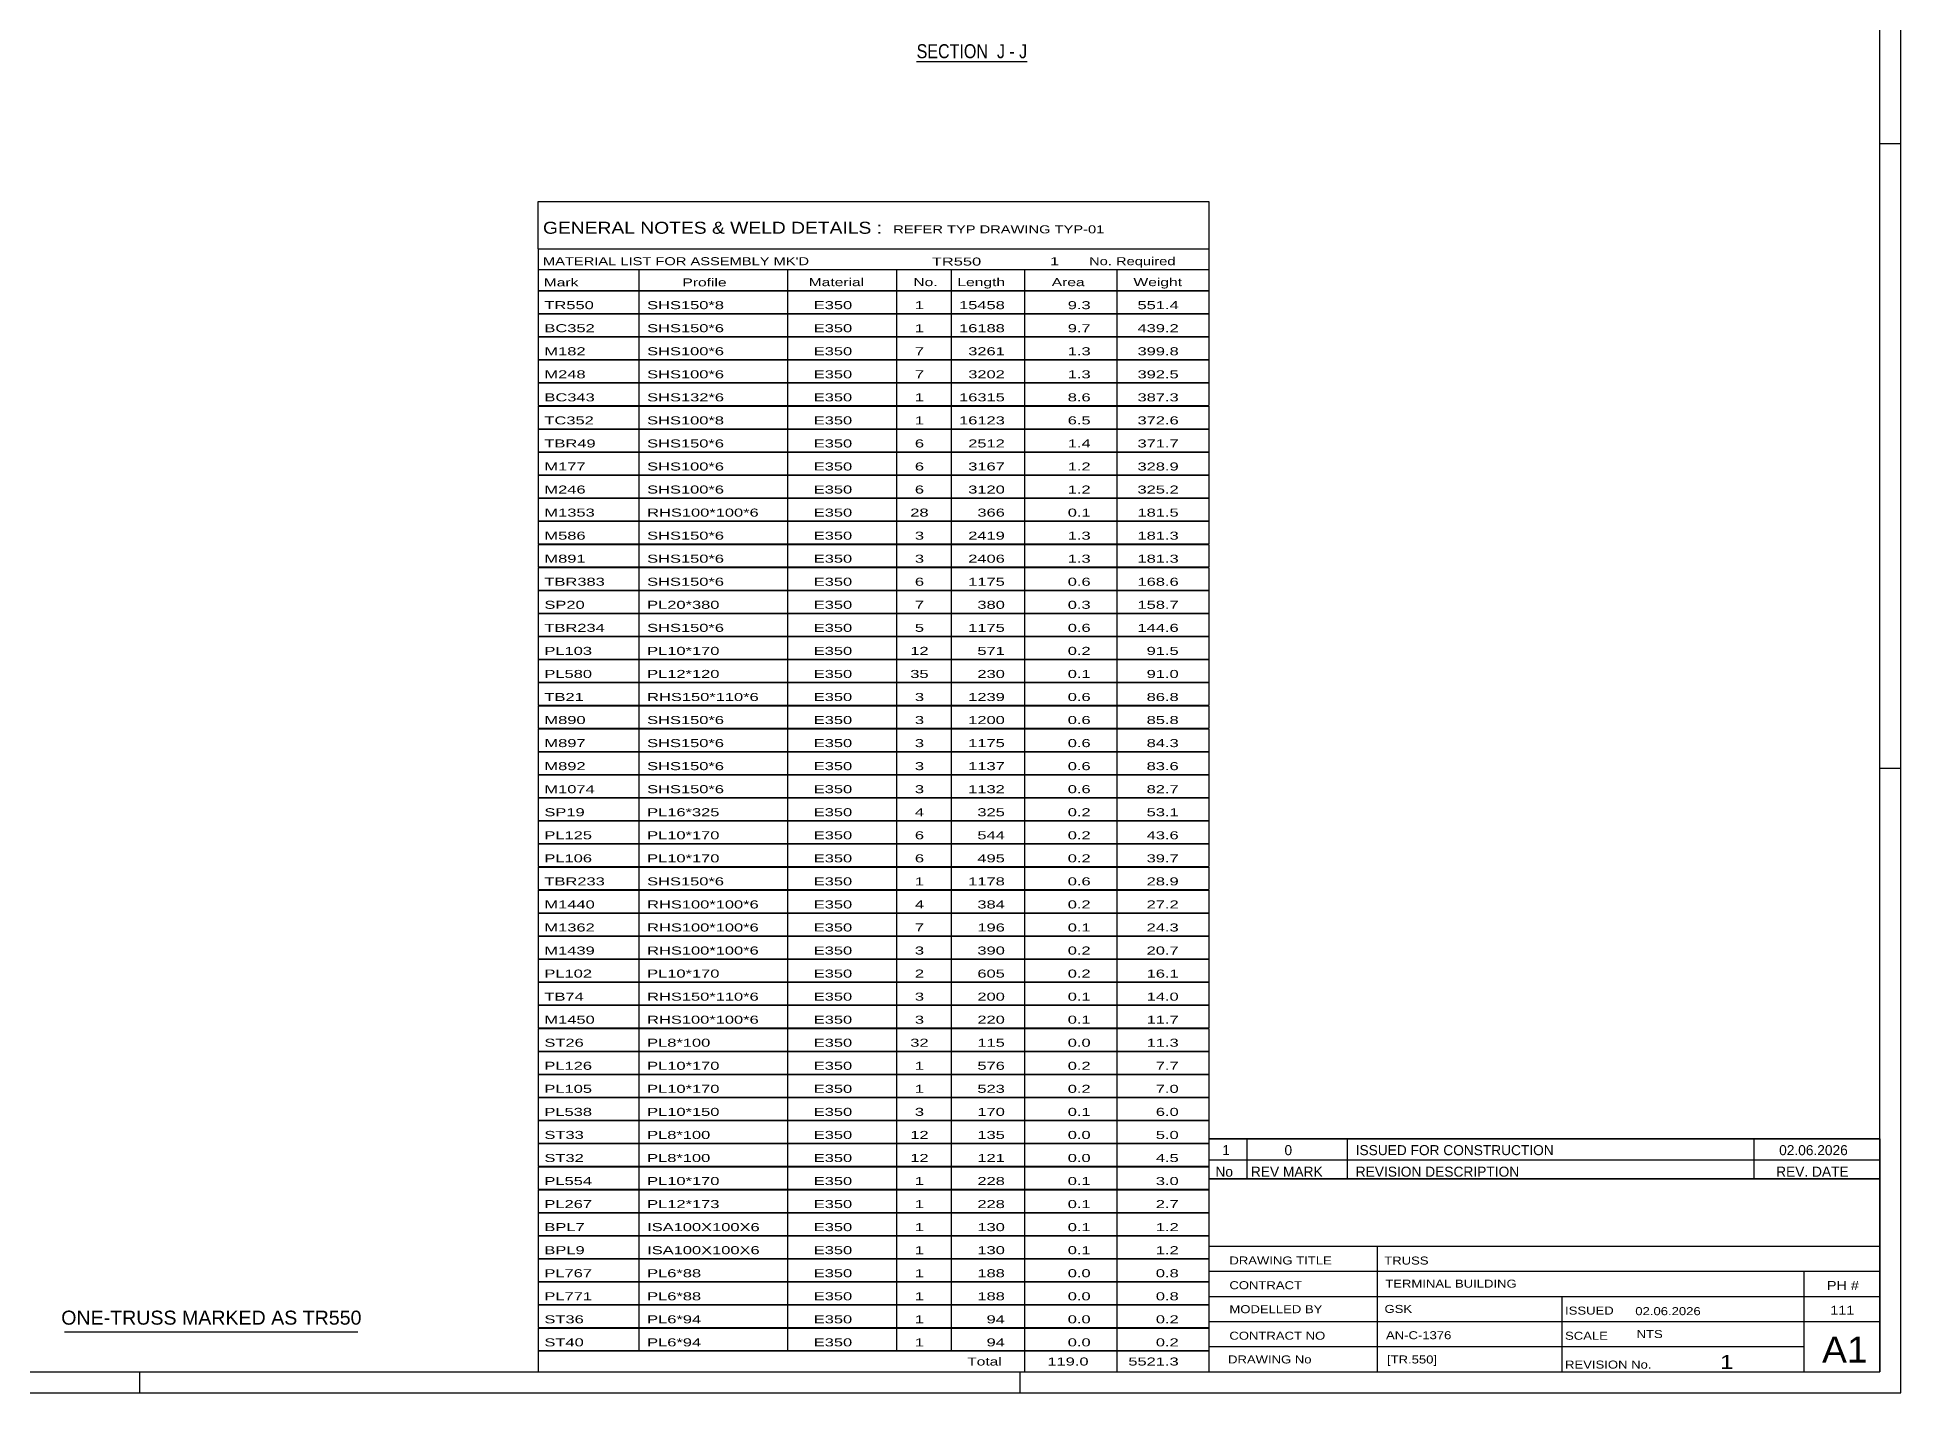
# Model space of a CAD drawing. Header units: millimetres. Extents: x -787 to 402, y -866 to -25.
# Drawn here: x -42.2 to 402.2, y -866.1 to -542.7 of the extents above; entities that cross this region are included whole.
import ezdxf

# ---------------------------------------------------------------- set-up
doc = ezdxf.new("R2010")
doc.units = ezdxf.units.MM
doc.styles.add('Arial', font='arial.ttf', dxfattribs={"height": 0.2})
doc.styles.add('Arial Narrow', font='ARIALN.TTF', dxfattribs={"height": 0.2})

# ---------------------------------------------------------------- blocks, each defined once
blk = doc.blocks.new('Unknown-569028579-1134')
at = {"color": 5, "linetype": 'Continuous'}
for p, q in [((402.24, -866.13), (402.24, -25.13)), ((397.24, -861.13), (397.24, -30.13)), ((402.24, -568.13), (397.24, -568.13)), ((402.24, -717.13), (397.24, -717.13)), ((-781.76, -861.13), (397.24, -861.13)), ((-17.76, -866.13), (-17.76, -861.13)), ((192.24, -866.13), (192.24, -861.13)), ((-786.76, -866.13), (402.24, -866.13))]:
    blk.add_line(p, q, dxfattribs=at)
blk = doc.blocks.new('Unknown-569028579-20 - 84218')
at = {"color": 6, "linetype": 'Continuous'}
blk.add_line((167.52, -548.43), (193.89, -548.43), dxfattribs=at)
at = {"color": 0, "linetype": 'Continuous'}
blk.add_wipeout([(185.63, -547.68), (185.63, -544.18), (167.52, -544.18), (167.52, -547.68)], dxfattribs=at)
at = {"color": 7, "linetype": 'Continuous', "style": 'Arial Narrow'}
blk.add_text('SECTION ', height=3.34, dxfattribs=at).set_placement((167.52, -547.68))
at = {"color": 0, "linetype": 'Continuous'}
blk.add_wipeout([(188.6, -547.68), (188.6, -544.18), (186.68, -544.18), (186.68, -547.68)], dxfattribs=at)
blk.add_wipeout([(190.92, -547.68), (190.92, -544.18), (189.65, -544.18), (189.65, -547.68)], dxfattribs=at)
at = {"color": 7, "linetype": 'Continuous', "style": 'Arial Narrow'}
blk.add_text('J', height=3.34, dxfattribs=at).set_placement((186.68, -547.68))
at = {"color": 0, "linetype": 'Continuous'}
blk.add_wipeout([(193.89, -547.68), (193.89, -544.18), (191.97, -544.18), (191.97, -547.68)], dxfattribs=at)
at = {"color": 7, "linetype": 'Continuous', "style": 'Arial Narrow'}
for s, p in [('-', (189.65, -547.68)), ('J', (191.97, -547.68))]:
    blk.add_text(s, height=3.34, dxfattribs=at).set_placement(p)
blk = doc.blocks.new('Unknown-569028579-90614')
at = {"color": 7, "linetype": 'Continuous'}
for p, q in [((237.24, -815.07), (397.24, -815.07)), ((237.24, -815.08), (237.24, -861.13)), ((397.24, -815.13), (397.24, -861.13)), ((237.24, -831.13), (397.24, -831.13)), ((277.38, -831.13), (277.38, -861.13)), ((237.24, -837.13), (397.24, -837.13)), ((379.24, -861.07), (379.24, -837.07)), ((237.24, -843.13), (397.24, -843.13)), ((321.38, -843.13), (321.38, -861.13)), ((237.24, -849.13), (397.24, -849.13)), ((237.24, -855.13), (379.24, -855.13)), ((237.24, -861.13), (397.24, -861.13))]:
    blk.add_line(p, q, dxfattribs=at)
at = {"color": 7, "style": 'Arial Narrow'}
for s, height, width, p in [('DRAWING TITLE', 1.9089, 1.425378, (242.12, -835.52)), ('TRUSS', 1.909, 1.425378, (279.05, -835.54)), ('CONTRACT', 1.909, 1.425378, (242.12, -841.42)), ('TERMINAL BUILDING', 1.9089, 1.425378, (279.3, -841.05)), ('MODELLED BY', 1.9089, 1.425378, (242.12, -847.14)), ('GSK', 1.909, 1.425378, (279.12, -847.08)), ('ISSUED', 1.909, 1.425378, (322.18, -847.48)), ('02.06.2026', 1.909, 1.425378, (338.93, -847.61)), ('CONTRACT NO', 1.9089, 1.425378, (242.12, -853.47)), ('AN-C-1376', 1.909, 1.425378, (279.47, -853.35)), ('SCALE', 1.909, 1.425378, (322.18, -853.48)), ('A1', 6.204, 1.25, (383.48, -858.93)), ('DRAWING No', 1.909, 1.425378, (241.8, -859.13)), ('[TR.550]', 1.909, 1.425378, (279.7, -859.14)), ('1', 3.34, 1.5, (359.15, -860.45)), ('REVISION No.', 1.9089, 1.425378, (322.18, -860.36))]:
    blk.add_text(s, height=height, dxfattribs=dict(at, width=width)).set_placement(p)
at = {"color": 7, "linetype": 'Continuous', "style": 'Arial Narrow'}
for s, height, width, p in [('PH #', 2.1, 1.42538, (384.64, -841.57)), ('111', 2.1, 1.42538, (385.43, -847.47)), ('NTS', 1.909, 1.425378, (339.24, -853.07))]:
    blk.add_text(s, height=height, dxfattribs=dict(at, width=width)).set_placement(p)
blk = doc.blocks.new('Unknown-569028579-90615')
at = {"color": 7, "linetype": 'Continuous'}
for p, q in [((237.24, -805.57), (397.24, -805.57)), ((397.24, -805.57), (237.24, -805.57)), ((237.24, -805.57), (237.24, -810.57)), ((246.24, -805.57), (246.24, -810.57)), ((270.24, -805.57), (270.24, -810.57)), ((367.24, -805.57), (367.24, -810.57)), ((397.24, -805.57), (397.24, -810.57)), ((237.24, -810.57), (397.24, -810.57)), ((237.24, -810.57), (237.24, -815.07)), ((237.24, -810.57), (397.24, -810.57)), ((246.24, -810.57), (246.24, -815.07)), ((270.24, -810.57), (270.24, -815.07)), ((367.24, -810.57), (367.24, -815.07)), ((397.24, -810.57), (397.24, -815.07)), ((397.24, -815.07), (237.24, -815.07))]:
    blk.add_line(p, q, dxfattribs=at)
at = {"color": 7, "linetype": 'Continuous', "style": 'Arial Narrow'}
for s, height, width, p in [('1', 2.39, 1.196471, (240.4, -809.43)), ('0', 2.39, 1.196471, (255.25, -809.43)), ('ISSUED FOR CONSTRUCTION', 2.3861, 1.196471, (272.24, -809.43)), ('02.06.2026', 2.386, 1.196471, (373.24, -809.43)), ('No', 2.386, 1.2, (238.78, -814.57)), ('REV MARK', 2.386, 1.2, (247.24, -814.57)), ('REVISION DESCRIPTION', 2.3861, 1.2, (272.24, -814.57)), ('REV. DATE', 2.386, 1.2, (372.52, -814.57))]:
    blk.add_text(s, height=height, dxfattribs=dict(at, width=width)).set_placement(p)
blk = doc.blocks.new('Unknown-569028579-90616')
at = {"color": 7, "linetype": 'Continuous'}
for p, q in [((77.24, -581.88), (237.24, -581.88)), ((77.24, -593.13), (77.24, -581.88)), ((237.24, -581.88), (237.24, -593.13)), ((77.24, -593.13), (237.24, -593.13)), ((77.24, -593.13), (77.24, -598.13)), ((237.24, -593.13), (237.24, -598.13)), ((77.24, -598.13), (237.24, -598.13)), ((77.24, -598.13), (77.24, -603.13)), ((101.24, -598.13), (101.24, -603.13)), ((136.74, -598.13), (136.74, -603.13)), ((162.74, -598.13), (162.74, -603.13)), ((175.74, -598.13), (175.74, -603.13)), ((193.24, -598.13), (193.24, -603.13)), ((215.24, -598.13), (215.24, -603.13)), ((237.24, -598.13), (237.24, -603.13)), ((77.24, -603.13), (237.24, -603.13)), ((77.24, -603.18), (77.24, -608.58)), ((77.24, -603.18), (237.24, -603.18)), ((101.24, -603.13), (101.24, -608.63)), ((136.74, -603.13), (136.74, -608.63)), ((162.74, -603.13), (162.74, -608.63)), ((175.74, -603.13), (175.74, -608.63)), ((193.24, -603.13), (193.24, -608.63)), ((215.24, -603.13), (215.24, -608.63)), ((237.24, -603.18), (237.24, -608.58)), ((77.24, -608.58), (237.24, -608.58)), ((77.24, -608.68), (77.24, -614.08)), ((77.24, -608.68), (237.24, -608.68)), ((101.24, -608.63), (101.24, -614.13)), ((136.74, -608.63), (136.74, -614.13)), ((162.74, -608.63), (162.74, -614.13)), ((175.74, -608.63), (175.74, -614.13)), ((193.24, -608.63), (193.24, -614.13)), ((215.24, -608.63), (215.24, -614.13)), ((237.24, -608.68), (237.24, -614.08)), ((77.24, -614.08), (237.24, -614.08)), ((77.24, -614.18), (77.24, -619.58)), ((77.24, -614.18), (237.24, -614.18)), ((101.24, -614.13), (101.24, -619.63)), ((136.74, -614.13), (136.74, -619.63)), ((162.74, -614.13), (162.74, -619.63)), ((175.74, -614.13), (175.74, -619.63)), ((193.24, -614.13), (193.24, -619.63)), ((215.24, -614.13), (215.24, -619.63)), ((237.24, -614.18), (237.24, -619.58)), ((77.24, -619.58), (237.24, -619.58)), ((77.24, -619.68), (77.24, -625.08)), ((77.24, -619.68), (237.24, -619.68)), ((101.24, -619.63), (101.24, -625.13)), ((136.74, -619.63), (136.74, -625.13)), ((162.74, -619.63), (162.74, -625.13)), ((175.74, -619.63), (175.74, -625.13)), ((193.24, -619.63), (193.24, -625.13)), ((215.24, -619.63), (215.24, -625.13)), ((237.24, -619.68), (237.24, -625.08)), ((77.24, -625.08), (237.24, -625.08)), ((77.24, -625.18), (77.24, -630.58)), ((77.24, -625.18), (237.24, -625.18)), ((101.24, -625.13), (101.24, -630.63)), ((136.74, -625.13), (136.74, -630.63)), ((162.74, -625.13), (162.74, -630.63)), ((175.74, -625.13), (175.74, -630.63)), ((193.24, -625.13), (193.24, -630.63)), ((215.24, -625.13), (215.24, -630.63)), ((237.24, -625.18), (237.24, -630.58)), ((77.24, -630.58), (237.24, -630.58)), ((77.24, -630.68), (77.24, -636.08)), ((77.24, -630.68), (237.24, -630.68)), ((101.24, -630.63), (101.24, -636.13)), ((136.74, -630.63), (136.74, -636.13)), ((162.74, -630.63), (162.74, -636.13)), ((175.74, -630.63), (175.74, -636.13)), ((193.24, -630.63), (193.24, -636.13)), ((215.24, -630.63), (215.24, -636.13)), ((237.24, -630.68), (237.24, -636.08)), ((77.24, -636.08), (237.24, -636.08)), ((77.24, -636.18), (77.24, -641.58)), ((77.24, -636.18), (237.24, -636.18)), ((101.24, -636.13), (101.24, -641.63)), ((136.74, -636.13), (136.74, -641.63)), ((162.74, -636.13), (162.74, -641.63)), ((175.74, -636.13), (175.74, -641.63)), ((193.24, -636.13), (193.24, -641.63)), ((215.24, -636.13), (215.24, -641.63)), ((237.24, -636.18), (237.24, -641.58)), ((77.24, -641.58), (237.24, -641.58)), ((77.24, -641.68), (77.24, -647.08)), ((77.24, -641.68), (237.24, -641.68)), ((101.24, -641.63), (101.24, -647.13)), ((136.74, -641.63), (136.74, -647.13)), ((162.74, -641.63), (162.74, -647.13)), ((175.74, -641.63), (175.74, -647.13)), ((193.24, -641.63), (193.24, -647.13)), ((215.24, -641.63), (215.24, -647.13)), ((237.24, -641.68), (237.24, -647.08)), ((77.24, -647.08), (237.24, -647.08)), ((77.24, -647.18), (77.24, -652.58)), ((77.24, -647.18), (237.24, -647.18)), ((101.24, -647.13), (101.24, -652.63)), ((136.74, -647.13), (136.74, -652.63)), ((162.74, -647.13), (162.74, -652.63)), ((175.74, -647.13), (175.74, -652.63)), ((193.24, -647.13), (193.24, -652.63)), ((215.24, -647.13), (215.24, -652.63)), ((237.24, -647.18), (237.24, -652.58)), ((77.24, -652.58), (237.24, -652.58)), ((77.24, -652.68), (77.24, -658.08)), ((77.24, -652.68), (237.24, -652.68)), ((101.24, -652.63), (101.24, -658.13)), ((136.74, -652.63), (136.74, -658.13)), ((162.74, -652.63), (162.74, -658.13)), ((175.74, -652.63), (175.74, -658.13)), ((193.24, -652.63), (193.24, -658.13)), ((215.24, -652.63), (215.24, -658.13)), ((237.24, -652.68), (237.24, -658.08)), ((77.24, -658.08), (237.24, -658.08)), ((77.24, -658.18), (77.24, -663.58)), ((77.24, -658.18), (237.24, -658.18)), ((101.24, -658.13), (101.24, -663.63)), ((136.74, -658.13), (136.74, -663.63)), ((162.74, -658.13), (162.74, -663.63)), ((175.74, -658.13), (175.74, -663.63)), ((193.24, -658.13), (193.24, -663.63)), ((215.24, -658.13), (215.24, -663.63)), ((237.24, -658.18), (237.24, -663.58)), ((77.24, -663.58), (237.24, -663.58)), ((77.24, -663.68), (77.24, -669.08)), ((77.24, -663.68), (237.24, -663.68)), ((101.24, -663.63), (101.24, -669.13)), ((136.74, -663.63), (136.74, -669.13)), ((162.74, -663.63), (162.74, -669.13)), ((175.74, -663.63), (175.74, -669.13)), ((193.24, -663.63), (193.24, -669.13)), ((215.24, -663.63), (215.24, -669.13)), ((237.24, -663.68), (237.24, -669.08)), ((77.24, -669.08), (237.24, -669.08)), ((77.24, -669.18), (77.24, -674.58)), ((77.24, -669.18), (237.24, -669.18)), ((101.24, -669.13), (101.24, -674.63)), ((136.74, -669.13), (136.74, -674.63)), ((162.74, -669.13), (162.74, -674.63)), ((175.74, -669.13), (175.74, -674.63)), ((193.24, -669.13), (193.24, -674.63)), ((215.24, -669.13), (215.24, -674.63)), ((237.24, -669.18), (237.24, -674.58)), ((77.24, -674.58), (237.24, -674.58)), ((77.24, -674.68), (77.24, -680.08)), ((77.24, -674.68), (237.24, -674.68)), ((101.24, -674.63), (101.24, -680.13)), ((136.74, -674.63), (136.74, -680.13)), ((162.74, -674.63), (162.74, -680.13)), ((175.74, -674.63), (175.74, -680.13)), ((193.24, -674.63), (193.24, -680.13)), ((215.24, -674.63), (215.24, -680.13)), ((237.24, -674.68), (237.24, -680.08)), ((77.24, -680.08), (237.24, -680.08)), ((77.24, -680.18), (77.24, -685.58)), ((77.24, -680.18), (237.24, -680.18)), ((101.24, -680.13), (101.24, -685.63)), ((136.74, -680.13), (136.74, -685.63)), ((162.74, -680.13), (162.74, -685.63)), ((175.74, -680.13), (175.74, -685.63)), ((193.24, -680.13), (193.24, -685.63)), ((215.24, -680.13), (215.24, -685.63)), ((237.24, -680.18), (237.24, -685.58)), ((77.24, -685.58), (237.24, -685.58)), ((77.24, -685.68), (77.24, -691.08)), ((77.24, -685.68), (237.24, -685.68)), ((101.24, -685.63), (101.24, -691.13)), ((136.74, -685.63), (136.74, -691.13)), ((162.74, -685.63), (162.74, -691.13)), ((175.74, -685.63), (175.74, -691.13)), ((193.24, -685.63), (193.24, -691.13)), ((215.24, -685.63), (215.24, -691.13)), ((237.24, -685.68), (237.24, -691.08)), ((77.24, -691.08), (237.24, -691.08)), ((77.24, -691.18), (77.24, -696.58)), ((77.24, -691.18), (237.24, -691.18)), ((101.24, -691.13), (101.24, -696.63)), ((136.74, -691.13), (136.74, -696.63)), ((162.74, -691.13), (162.74, -696.63)), ((175.74, -691.13), (175.74, -696.63)), ((193.24, -691.13), (193.24, -696.63)), ((215.24, -691.13), (215.24, -696.63)), ((237.24, -691.18), (237.24, -696.58)), ((77.24, -696.58), (237.24, -696.58)), ((77.24, -696.68), (77.24, -702.08)), ((77.24, -696.68), (237.24, -696.68)), ((101.24, -696.63), (101.24, -702.13)), ((136.74, -696.63), (136.74, -702.13)), ((162.74, -696.63), (162.74, -702.13)), ((175.74, -696.63), (175.74, -702.13)), ((193.24, -696.63), (193.24, -702.13)), ((215.24, -696.63), (215.24, -702.13)), ((237.24, -696.68), (237.24, -702.08)), ((77.24, -702.08), (237.24, -702.08)), ((77.24, -702.18), (77.24, -707.58)), ((77.24, -702.18), (237.24, -702.18)), ((101.24, -702.13), (101.24, -707.63)), ((136.74, -702.13), (136.74, -707.63)), ((162.74, -702.13), (162.74, -707.63)), ((175.74, -702.13), (175.74, -707.63)), ((193.24, -702.13), (193.24, -707.63)), ((215.24, -702.13), (215.24, -707.63)), ((237.24, -702.18), (237.24, -707.58)), ((77.24, -707.58), (237.24, -707.58)), ((77.24, -707.68), (77.24, -713.08)), ((77.24, -707.68), (237.24, -707.68)), ((101.24, -707.63), (101.24, -713.13)), ((136.74, -707.63), (136.74, -713.13)), ((162.74, -707.63), (162.74, -713.13)), ((175.74, -707.63), (175.74, -713.13)), ((193.24, -707.63), (193.24, -713.13)), ((215.24, -707.63), (215.24, -713.13)), ((237.24, -707.68), (237.24, -713.08)), ((77.24, -713.08), (237.24, -713.08)), ((77.24, -713.18), (77.24, -718.58)), ((77.24, -713.18), (237.24, -713.18)), ((101.24, -713.13), (101.24, -718.63)), ((136.74, -713.13), (136.74, -718.63)), ((162.74, -713.13), (162.74, -718.63)), ((175.74, -713.13), (175.74, -718.63)), ((193.24, -713.13), (193.24, -718.63)), ((215.24, -713.13), (215.24, -718.63)), ((237.24, -713.18), (237.24, -718.58)), ((77.24, -718.58), (237.24, -718.58)), ((77.24, -718.68), (77.24, -724.08)), ((77.24, -718.68), (237.24, -718.68)), ((101.24, -718.63), (101.24, -724.13)), ((136.74, -718.63), (136.74, -724.13)), ((162.74, -718.63), (162.74, -724.13)), ((175.74, -718.63), (175.74, -724.13)), ((193.24, -718.63), (193.24, -724.13)), ((215.24, -718.63), (215.24, -724.13)), ((237.24, -718.68), (237.24, -724.08)), ((77.24, -724.08), (237.24, -724.08)), ((77.24, -724.18), (77.24, -729.58)), ((77.24, -724.18), (237.24, -724.18)), ((101.24, -724.13), (101.24, -729.63)), ((136.74, -724.13), (136.74, -729.63)), ((162.74, -724.13), (162.74, -729.63)), ((175.74, -724.13), (175.74, -729.63)), ((193.24, -724.13), (193.24, -729.63)), ((215.24, -724.13), (215.24, -729.63)), ((237.24, -724.18), (237.24, -729.58)), ((77.24, -729.58), (237.24, -729.58)), ((77.24, -729.68), (77.24, -735.08)), ((77.24, -729.68), (237.24, -729.68)), ((101.24, -729.63), (101.24, -735.13)), ((136.74, -729.63), (136.74, -735.13)), ((162.74, -729.63), (162.74, -735.13)), ((175.74, -729.63), (175.74, -735.13)), ((193.24, -729.63), (193.24, -735.13)), ((215.24, -729.63), (215.24, -735.13)), ((237.24, -729.68), (237.24, -735.08)), ((77.24, -735.08), (237.24, -735.08)), ((77.24, -735.18), (77.24, -740.58)), ((77.24, -735.18), (237.24, -735.18)), ((101.24, -735.13), (101.24, -740.63)), ((136.74, -735.13), (136.74, -740.63)), ((162.74, -735.13), (162.74, -740.63)), ((175.74, -735.13), (175.74, -740.63)), ((193.24, -735.13), (193.24, -740.63)), ((215.24, -735.13), (215.24, -740.63)), ((237.24, -735.18), (237.24, -740.58)), ((77.24, -740.58), (237.24, -740.58)), ((77.24, -740.68), (77.24, -746.08)), ((77.24, -740.68), (237.24, -740.68)), ((101.24, -740.63), (101.24, -746.13)), ((136.74, -740.63), (136.74, -746.13)), ((162.74, -740.63), (162.74, -746.13)), ((175.74, -740.63), (175.74, -746.13)), ((193.24, -740.63), (193.24, -746.13)), ((215.24, -740.63), (215.24, -746.13)), ((237.24, -740.68), (237.24, -746.08)), ((77.24, -746.08), (237.24, -746.08)), ((77.24, -746.18), (77.24, -751.58)), ((77.24, -746.18), (237.24, -746.18)), ((101.24, -746.13), (101.24, -751.63)), ((136.74, -746.13), (136.74, -751.63)), ((162.74, -746.13), (162.74, -751.63)), ((175.74, -746.13), (175.74, -751.63)), ((193.24, -746.13), (193.24, -751.63)), ((215.24, -746.13), (215.24, -751.63)), ((237.24, -746.18), (237.24, -751.58)), ((77.24, -751.58), (237.24, -751.58)), ((77.24, -751.68), (77.24, -757.08)), ((77.24, -751.68), (237.24, -751.68)), ((101.24, -751.63), (101.24, -757.13)), ((136.74, -751.63), (136.74, -757.13)), ((162.74, -751.63), (162.74, -757.13)), ((175.74, -751.63), (175.74, -757.13)), ((193.24, -751.63), (193.24, -757.13)), ((215.24, -751.63), (215.24, -757.13)), ((237.24, -751.68), (237.24, -757.08)), ((77.24, -757.08), (237.24, -757.08)), ((77.24, -757.18), (77.24, -762.58)), ((77.24, -757.18), (237.24, -757.18)), ((101.24, -757.13), (101.24, -762.63)), ((136.74, -757.13), (136.74, -762.63)), ((162.74, -757.13), (162.74, -762.63)), ((175.74, -757.13), (175.74, -762.63)), ((193.24, -757.13), (193.24, -762.63)), ((215.24, -757.13), (215.24, -762.63)), ((237.24, -757.18), (237.24, -762.58)), ((77.24, -762.58), (237.24, -762.58)), ((77.24, -762.68), (77.24, -768.08)), ((77.24, -762.68), (237.24, -762.68)), ((101.24, -762.63), (101.24, -768.13)), ((136.74, -762.63), (136.74, -768.13)), ((162.74, -762.63), (162.74, -768.13)), ((175.74, -762.63), (175.74, -768.13)), ((193.24, -762.63), (193.24, -768.13)), ((215.24, -762.63), (215.24, -768.13)), ((237.24, -762.68), (237.24, -768.08)), ((77.24, -768.08), (237.24, -768.08)), ((77.24, -768.18), (77.24, -773.58)), ((77.24, -768.18), (237.24, -768.18)), ((101.24, -768.13), (101.24, -773.63)), ((136.74, -768.13), (136.74, -773.63)), ((162.74, -768.13), (162.74, -773.63)), ((175.74, -768.13), (175.74, -773.63)), ((193.24, -768.13), (193.24, -773.63)), ((215.24, -768.13), (215.24, -773.63)), ((237.24, -768.18), (237.24, -773.58)), ((77.24, -773.58), (237.24, -773.58)), ((77.24, -773.68), (77.24, -779.08)), ((77.24, -773.68), (237.24, -773.68)), ((101.24, -773.63), (101.24, -779.13)), ((136.74, -773.63), (136.74, -779.13)), ((162.74, -773.63), (162.74, -779.13)), ((175.74, -773.63), (175.74, -779.13)), ((193.24, -773.63), (193.24, -779.13)), ((215.24, -773.63), (215.24, -779.13)), ((237.24, -773.68), (237.24, -779.08)), ((77.24, -779.08), (237.24, -779.08)), ((77.24, -779.18), (77.24, -784.58)), ((77.24, -779.18), (237.24, -779.18)), ((101.24, -779.13), (101.24, -784.63)), ((136.74, -779.13), (136.74, -784.63)), ((162.74, -779.13), (162.74, -784.63)), ((175.74, -779.13), (175.74, -784.63)), ((193.24, -779.13), (193.24, -784.63)), ((215.24, -779.13), (215.24, -784.63)), ((237.24, -779.18), (237.24, -784.58)), ((77.24, -784.58), (237.24, -784.58)), ((77.24, -784.68), (77.24, -790.08)), ((77.24, -784.68), (237.24, -784.68)), ((101.24, -784.63), (101.24, -790.13)), ((136.74, -784.63), (136.74, -790.13)), ((162.74, -784.63), (162.74, -790.13)), ((175.74, -784.63), (175.74, -790.13)), ((193.24, -784.63), (193.24, -790.13)), ((215.24, -784.63), (215.24, -790.13)), ((237.24, -784.68), (237.24, -790.08)), ((77.24, -790.08), (237.24, -790.08)), ((77.24, -790.18), (77.24, -795.58)), ((77.24, -790.18), (237.24, -790.18)), ((101.24, -790.13), (101.24, -795.63)), ((136.74, -790.13), (136.74, -795.63)), ((162.74, -790.13), (162.74, -795.63)), ((175.74, -790.13), (175.74, -795.63)), ((193.24, -790.13), (193.24, -795.63)), ((215.24, -790.13), (215.24, -795.63)), ((237.24, -790.18), (237.24, -795.58)), ((77.24, -795.58), (237.24, -795.58)), ((77.24, -795.68), (77.24, -801.08)), ((77.24, -795.68), (237.24, -795.68)), ((101.24, -795.63), (101.24, -801.13)), ((136.74, -795.63), (136.74, -801.13)), ((162.74, -795.63), (162.74, -801.13)), ((175.74, -795.63), (175.74, -801.13)), ((193.24, -795.63), (193.24, -801.13)), ((215.24, -795.63), (215.24, -801.13)), ((237.24, -795.68), (237.24, -801.08)), ((77.24, -801.08), (237.24, -801.08)), ((77.24, -801.18), (77.24, -806.58)), ((77.24, -801.18), (237.24, -801.18)), ((101.24, -801.13), (101.24, -806.63)), ((136.74, -801.13), (136.74, -806.63)), ((162.74, -801.13), (162.74, -806.63)), ((175.74, -801.13), (175.74, -806.63)), ((193.24, -801.13), (193.24, -806.63)), ((215.24, -801.13), (215.24, -806.63)), ((237.24, -801.18), (237.24, -806.58)), ((77.24, -806.58), (237.24, -806.58)), ((77.24, -806.68), (77.24, -812.08)), ((77.24, -806.68), (237.24, -806.68)), ((101.24, -806.63), (101.24, -812.13)), ((136.74, -806.63), (136.74, -812.13)), ((162.74, -806.63), (162.74, -812.13)), ((175.74, -806.63), (175.74, -812.13)), ((193.24, -806.63), (193.24, -812.13)), ((215.24, -806.63), (215.24, -812.13)), ((237.24, -806.68), (237.24, -812.08)), ((77.24, -812.08), (237.24, -812.08)), ((77.24, -812.18), (77.24, -817.58)), ((77.24, -812.18), (237.24, -812.18)), ((101.24, -812.13), (101.24, -817.63)), ((136.74, -812.13), (136.74, -817.63)), ((162.74, -812.13), (162.74, -817.63)), ((175.74, -812.13), (175.74, -817.63)), ((193.24, -812.13), (193.24, -817.63)), ((215.24, -812.13), (215.24, -817.63)), ((237.24, -812.18), (237.24, -817.58)), ((77.24, -817.58), (237.24, -817.58)), ((77.24, -817.68), (77.24, -823.08)), ((77.24, -817.68), (237.24, -817.68)), ((101.24, -817.63), (101.24, -823.13)), ((136.74, -817.63), (136.74, -823.13)), ((162.74, -817.63), (162.74, -823.13)), ((175.74, -817.63), (175.74, -823.13)), ((193.24, -817.63), (193.24, -823.13)), ((215.24, -817.63), (215.24, -823.13)), ((237.24, -817.68), (237.24, -823.08)), ((77.24, -823.08), (237.24, -823.08)), ((77.24, -823.18), (77.24, -828.58)), ((77.24, -823.18), (237.24, -823.18)), ((101.24, -823.13), (101.24, -828.63)), ((136.74, -823.13), (136.74, -828.63)), ((162.74, -823.13), (162.74, -828.63)), ((175.74, -823.13), (175.74, -828.63)), ((193.24, -823.13), (193.24, -828.63)), ((215.24, -823.13), (215.24, -828.63)), ((237.24, -823.18), (237.24, -828.58)), ((77.24, -828.58), (237.24, -828.58)), ((77.24, -828.68), (77.24, -834.08)), ((77.24, -828.68), (237.24, -828.68)), ((101.24, -828.63), (101.24, -834.13)), ((136.74, -828.63), (136.74, -834.13)), ((162.74, -828.63), (162.74, -834.13)), ((175.74, -828.63), (175.74, -834.13)), ((193.24, -828.63), (193.24, -834.13)), ((215.24, -828.63), (215.24, -834.13)), ((237.24, -828.68), (237.24, -834.08)), ((77.24, -834.08), (237.24, -834.08)), ((77.24, -834.18), (77.24, -839.58)), ((77.24, -834.18), (237.24, -834.18)), ((101.24, -834.13), (101.24, -839.63)), ((136.74, -834.13), (136.74, -839.63)), ((162.74, -834.13), (162.74, -839.63)), ((175.74, -834.13), (175.74, -839.63)), ((193.24, -834.13), (193.24, -839.63)), ((215.24, -834.13), (215.24, -839.63)), ((237.24, -834.18), (237.24, -839.58)), ((77.24, -839.58), (237.24, -839.58)), ((77.24, -839.68), (77.24, -845.08)), ((77.24, -839.68), (237.24, -839.68)), ((101.24, -839.63), (101.24, -845.13)), ((136.74, -839.63), (136.74, -845.13)), ((162.74, -839.63), (162.74, -845.13)), ((175.74, -839.63), (175.74, -845.13)), ((193.24, -839.63), (193.24, -845.13)), ((215.24, -839.63), (215.24, -845.13)), ((237.24, -839.68), (237.24, -845.08)), ((77.24, -845.08), (237.24, -845.08)), ((77.24, -845.18), (77.24, -850.58)), ((77.24, -845.18), (237.24, -845.18)), ((101.24, -845.13), (101.24, -850.63)), ((136.74, -845.13), (136.74, -850.63)), ((162.74, -845.13), (162.74, -850.63)), ((175.74, -845.13), (175.74, -850.63)), ((193.24, -845.13), (193.24, -850.63)), ((215.24, -845.13), (215.24, -850.63)), ((237.24, -845.18), (237.24, -850.58)), ((77.24, -850.58), (237.24, -850.58)), ((77.24, -850.68), (77.24, -856.08)), ((77.24, -850.68), (237.24, -850.68)), ((101.24, -850.63), (101.24, -856.13)), ((136.74, -850.63), (136.74, -856.13)), ((162.74, -850.63), (162.74, -856.13)), ((175.74, -850.63), (175.74, -856.13)), ((193.24, -850.63), (193.24, -856.13)), ((215.24, -850.63), (215.24, -856.13)), ((237.24, -850.68), (237.24, -856.08)), ((77.24, -856.08), (237.24, -856.08)), ((77.24, -856.13), (237.24, -856.13)), ((77.24, -856.13), (77.24, -861.13)), ((193.24, -856.13), (193.24, -861.13)), ((215.24, -856.13), (215.24, -861.13)), ((237.24, -856.13), (237.24, -861.13)), ((77.24, -861.13), (237.24, -861.13))]:
    blk.add_line(p, q, dxfattribs=at)
at = {"color": 7, "style": 'Arial Narrow'}
for s, height, width, p in [('GENERAL NOTES & WELD DETAILS :', 2.8633, 1.4, (78.39, -589.57)), ('REFER TYP DRAWING TYP-01', 1.9089, 1.6, (161.94, -589.47)), ("MATERIAL LIST FOR ASSEMBLY MK'D", 1.9089, 1.6, (78.39, -597.07)), ('TR550', 1.909, 1.794707, (171.14, -597.16)), ('1', 1.91, 1.794707, (199.32, -597.07)), ('No. Required', 1.9089, 1.6, (208.65, -597.07)), ('Mark', 1.909, 1.7, (78.58, -602.13)), ('Profile', 1.909, 1.7, (111.65, -602.13)), ('Material', 1.909, 1.7, (141.78, -602.07)), ('No.', 1.909, 1.7, (166.74, -602.07)), ('Length', 1.909, 1.7, (177.24, -602.07)), ('Area', 1.909, 1.7, (199.74, -602.07)), ('Weight', 1.909, 1.7, (219.24, -602.07))]:
    blk.add_text(s, height=height, dxfattribs=dict(at, width=width)).set_placement(p)
at = {"color": 7, "linetype": 'Continuous', "style": 'Arial Narrow'}
for s, height, width, p in [('TR550', 1.909, 1.794707, (78.74, -607.56)), ('SHS150*8', 1.909, 1.794707, (103.24, -607.56)), ('E350', 1.909, 1.794707, (142.98, -607.56)), ('1', 1.91, 1.794707, (167.1, -607.56)), ('15458', 1.909, 1.794707, (177.64, -607.56)), ('9.3', 1.909, 1.794707, (203.56, -607.56)), ('551.4', 1.909, 1.794707, (220.2, -607.56)), ('BC352', 1.909, 1.794707, (78.74, -613.06)), ('SHS150*6', 1.909, 1.794707, (103.24, -613.06)), ('E350', 1.909, 1.794707, (142.98, -613.06)), ('1', 1.91, 1.794707, (167.1, -613.06)), ('16188', 1.909, 1.794707, (177.64, -613.06)), ('9.7', 1.909, 1.794707, (203.56, -613.06)), ('439.2', 1.909, 1.794707, (220.2, -613.06)), ('M182', 1.909, 1.794707, (78.74, -618.56)), ('SHS100*6', 1.909, 1.794707, (103.24, -618.56)), ('E350', 1.909, 1.794707, (142.98, -618.56)), ('7', 1.91, 1.794707, (167.1, -618.56)), ('3261', 1.909, 1.794707, (179.82, -618.56)), ('1.3', 1.909, 1.794707, (203.56, -618.56)), ('399.8', 1.909, 1.794707, (220.2, -618.56)), ('M248', 1.909, 1.794707, (78.74, -624.06)), ('SHS100*6', 1.909, 1.794707, (103.24, -624.06)), ('E350', 1.909, 1.794707, (142.98, -624.06)), ('7', 1.91, 1.794707, (167.1, -624.06)), ('3202', 1.909, 1.794707, (179.82, -624.06)), ('1.3', 1.909, 1.794707, (203.56, -624.06)), ('392.5', 1.909, 1.794707, (220.2, -624.06)), ('BC343', 1.909, 1.794707, (78.74, -629.56)), ('SHS132*6', 1.909, 1.794707, (103.24, -629.56)), ('E350', 1.909, 1.794707, (142.98, -629.56)), ('1', 1.91, 1.794707, (167.1, -629.56)), ('16315', 1.909, 1.794707, (177.64, -629.56)), ('8.6', 1.909, 1.794707, (203.56, -629.56)), ('387.3', 1.909, 1.794707, (220.2, -629.56)), ('TC352', 1.909, 1.794707, (78.74, -635.06)), ('SHS100*8', 1.909, 1.794707, (103.24, -635.06)), ('E350', 1.909, 1.794707, (142.98, -635.06)), ('1', 1.91, 1.794707, (167.1, -635.06)), ('16123', 1.909, 1.794707, (177.64, -635.06)), ('6.5', 1.909, 1.794707, (203.56, -635.06)), ('372.6', 1.909, 1.794707, (220.2, -635.06)), ('TBR49', 1.909, 1.794707, (78.74, -640.56)), ('SHS150*6', 1.909, 1.794707, (103.24, -640.56)), ('E350', 1.909, 1.794707, (142.98, -640.56)), ('6', 1.91, 1.794707, (167.1, -640.56)), ('2512', 1.909, 1.794707, (179.82, -640.56)), ('1.4', 1.909, 1.794707, (203.56, -640.56)), ('371.7', 1.909, 1.794707, (220.2, -640.56)), ('M177', 1.909, 1.794707, (78.74, -646.06)), ('SHS100*6', 1.909, 1.794707, (103.24, -646.06)), ('E350', 1.909, 1.794707, (142.98, -646.06)), ('6', 1.91, 1.794707, (167.1, -646.06)), ('3167', 1.909, 1.794707, (179.82, -646.06)), ('1.2', 1.909, 1.794707, (203.56, -646.06)), ('328.9', 1.909, 1.794707, (220.2, -646.06)), ('M246', 1.909, 1.794707, (78.74, -651.56)), ('SHS100*6', 1.909, 1.794707, (103.24, -651.56)), ('E350', 1.909, 1.794707, (142.98, -651.56)), ('6', 1.91, 1.794707, (167.1, -651.56)), ('3120', 1.909, 1.794707, (179.82, -651.56)), ('1.2', 1.909, 1.794707, (203.56, -651.56)), ('325.2', 1.909, 1.794707, (220.2, -651.56)), ('M1353', 1.909, 1.794707, (78.74, -657.06)), ('RHS100*100*6', 1.9089, 1.794707, (103.24, -657.06)), ('E350', 1.909, 1.794707, (142.98, -657.06)), ('28', 1.909, 1.794707, (166, -657.06)), ('366', 1.909, 1.794707, (182.01, -657.06)), ('0.1', 1.909, 1.794707, (203.56, -657.06)), ('181.5', 1.909, 1.794707, (220.2, -657.06)), ('M586', 1.909, 1.794707, (78.74, -662.56)), ('SHS150*6', 1.909, 1.794707, (103.24, -662.56)), ('E350', 1.909, 1.794707, (142.98, -662.56)), ('3', 1.91, 1.794707, (167.1, -662.56)), ('2419', 1.909, 1.794707, (179.82, -662.56)), ('1.3', 1.909, 1.794707, (203.56, -662.56)), ('181.3', 1.909, 1.794707, (220.2, -662.56)), ('M891', 1.909, 1.794707, (78.74, -668.06)), ('SHS150*6', 1.909, 1.794707, (103.24, -668.06)), ('E350', 1.909, 1.794707, (142.98, -668.06)), ('3', 1.91, 1.794707, (167.1, -668.06)), ('2406', 1.909, 1.794707, (179.82, -668.06)), ('1.3', 1.909, 1.794707, (203.56, -668.06)), ('181.3', 1.909, 1.794707, (220.2, -668.06)), ('TBR383', 1.909, 1.794707, (78.74, -673.56)), ('SHS150*6', 1.909, 1.794707, (103.24, -673.56)), ('E350', 1.909, 1.794707, (142.98, -673.56)), ('6', 1.91, 1.794707, (167.1, -673.56)), ('1175', 1.909, 1.794707, (179.82, -673.56)), ('0.6', 1.909, 1.794707, (203.56, -673.56)), ('168.6', 1.909, 1.794707, (220.2, -673.56)), ('SP20', 1.909, 1.794707, (78.74, -679.06)), ('PL20*380', 1.909, 1.794707, (103.24, -679.06)), ('E350', 1.909, 1.794707, (142.98, -679.06)), ('7', 1.91, 1.794707, (167.1, -679.06)), ('380', 1.909, 1.794707, (182.01, -679.06)), ('0.3', 1.909, 1.794707, (203.56, -679.06)), ('158.7', 1.909, 1.794707, (220.2, -679.06)), ('TBR234', 1.909, 1.794707, (78.74, -684.56)), ('SHS150*6', 1.909, 1.794707, (103.24, -684.56)), ('E350', 1.909, 1.794707, (142.98, -684.56)), ('5', 1.91, 1.794707, (167.1, -684.56)), ('1175', 1.909, 1.794707, (179.82, -684.56)), ('0.6', 1.909, 1.794707, (203.56, -684.56)), ('144.6', 1.909, 1.794707, (220.2, -684.56)), ('PL103', 1.909, 1.794707, (78.74, -690.06)), ('PL10*170', 1.909, 1.794707, (103.24, -690.06)), ('E350', 1.909, 1.794707, (142.98, -690.06)), ('12', 1.909, 1.794707, (166, -690.06)), ('571', 1.909, 1.794707, (182.01, -690.06)), ('0.2', 1.909, 1.794707, (203.56, -690.06)), ('91.5', 1.909, 1.794707, (222.38, -690.06)), ('PL580', 1.909, 1.794707, (78.74, -695.56)), ('PL12*120', 1.909, 1.794707, (103.24, -695.56)), ('E350', 1.909, 1.794707, (142.98, -695.56)), ('35', 1.909, 1.794707, (166, -695.56)), ('230', 1.909, 1.794707, (182.01, -695.56)), ('0.1', 1.909, 1.794707, (203.56, -695.56)), ('91.0', 1.909, 1.794707, (222.38, -695.56)), ('TB21', 1.909, 1.794707, (78.74, -701.06)), ('RHS150*110*6', 1.9089, 1.794707, (103.24, -701.06)), ('E350', 1.909, 1.794707, (142.98, -701.06)), ('3', 1.91, 1.794707, (167.1, -701.06)), ('1239', 1.909, 1.794707, (179.82, -701.06)), ('0.6', 1.909, 1.794707, (203.56, -701.06)), ('86.8', 1.909, 1.794707, (222.38, -701.06)), ('M890', 1.909, 1.794707, (78.74, -706.56)), ('SHS150*6', 1.909, 1.794707, (103.24, -706.56)), ('E350', 1.909, 1.794707, (142.98, -706.56)), ('3', 1.91, 1.794707, (167.1, -706.56)), ('1200', 1.909, 1.794707, (179.82, -706.56)), ('0.6', 1.909, 1.794707, (203.56, -706.56)), ('85.8', 1.909, 1.794707, (222.38, -706.56)), ('M897', 1.909, 1.794707, (78.74, -712.06)), ('SHS150*6', 1.909, 1.794707, (103.24, -712.06)), ('E350', 1.909, 1.794707, (142.98, -712.06)), ('3', 1.91, 1.794707, (167.1, -712.06)), ('1175', 1.909, 1.794707, (179.82, -712.06)), ('0.6', 1.909, 1.794707, (203.56, -712.06)), ('84.3', 1.909, 1.794707, (222.38, -712.06)), ('M892', 1.909, 1.794707, (78.74, -717.56)), ('SHS150*6', 1.909, 1.794707, (103.24, -717.56)), ('E350', 1.909, 1.794707, (142.98, -717.56)), ('3', 1.91, 1.794707, (167.1, -717.56)), ('1137', 1.909, 1.794707, (179.82, -717.56)), ('0.6', 1.909, 1.794707, (203.56, -717.56)), ('83.6', 1.909, 1.794707, (222.38, -717.56)), ('M1074', 1.909, 1.794707, (78.74, -723.06)), ('SHS150*6', 1.909, 1.794707, (103.24, -723.06)), ('E350', 1.909, 1.794707, (142.98, -723.06)), ('3', 1.91, 1.794707, (167.1, -723.06)), ('1132', 1.909, 1.794707, (179.82, -723.06)), ('0.6', 1.909, 1.794707, (203.56, -723.06)), ('82.7', 1.909, 1.794707, (222.38, -723.06)), ('SP19', 1.909, 1.794707, (78.74, -728.56)), ('PL16*325', 1.909, 1.794707, (103.24, -728.56)), ('E350', 1.909, 1.794707, (142.98, -728.56)), ('4', 1.91, 1.794707, (167.1, -728.56)), ('325', 1.909, 1.794707, (182.01, -728.56)), ('0.2', 1.909, 1.794707, (203.56, -728.56)), ('53.1', 1.909, 1.794707, (222.38, -728.56)), ('PL125', 1.909, 1.794707, (78.74, -734.06)), ('PL10*170', 1.909, 1.794707, (103.24, -734.06)), ('E350', 1.909, 1.794707, (142.98, -734.06)), ('6', 1.91, 1.794707, (167.1, -734.06)), ('544', 1.909, 1.794707, (182.01, -734.06)), ('0.2', 1.909, 1.794707, (203.56, -734.06)), ('43.6', 1.909, 1.794707, (222.38, -734.06)), ('PL106', 1.909, 1.794707, (78.74, -739.56)), ('PL10*170', 1.909, 1.794707, (103.24, -739.56)), ('E350', 1.909, 1.794707, (142.98, -739.56)), ('6', 1.91, 1.794707, (167.1, -739.56)), ('495', 1.909, 1.794707, (182.01, -739.56)), ('0.2', 1.909, 1.794707, (203.56, -739.56)), ('39.7', 1.909, 1.794707, (222.38, -739.56)), ('TBR233', 1.909, 1.794707, (78.74, -745.06)), ('SHS150*6', 1.909, 1.794707, (103.24, -745.06)), ('E350', 1.909, 1.794707, (142.98, -745.06)), ('1', 1.91, 1.794707, (167.1, -745.06)), ('1178', 1.909, 1.794707, (179.82, -745.06)), ('0.6', 1.909, 1.794707, (203.56, -745.06)), ('28.9', 1.909, 1.794707, (222.38, -745.06)), ('M1440', 1.909, 1.794707, (78.74, -750.56)), ('RHS100*100*6', 1.9089, 1.794707, (103.24, -750.56)), ('E350', 1.909, 1.794707, (142.98, -750.56)), ('4', 1.91, 1.794707, (167.1, -750.56)), ('384', 1.909, 1.794707, (182.01, -750.56)), ('0.2', 1.909, 1.794707, (203.56, -750.56)), ('27.2', 1.909, 1.794707, (222.38, -750.56)), ('M1362', 1.909, 1.794707, (78.74, -756.06)), ('RHS100*100*6', 1.9089, 1.794707, (103.24, -756.06)), ('E350', 1.909, 1.794707, (142.98, -756.06)), ('7', 1.91, 1.794707, (167.1, -756.06)), ('196', 1.909, 1.794707, (182.01, -756.06)), ('0.1', 1.909, 1.794707, (203.56, -756.06)), ('24.3', 1.909, 1.794707, (222.38, -756.06)), ('M1439', 1.909, 1.794707, (78.74, -761.56)), ('RHS100*100*6', 1.9089, 1.794707, (103.24, -761.56)), ('E350', 1.909, 1.794707, (142.98, -761.56)), ('3', 1.91, 1.794707, (167.1, -761.56)), ('390', 1.909, 1.794707, (182.01, -761.56)), ('0.2', 1.909, 1.794707, (203.56, -761.56)), ('20.7', 1.909, 1.794707, (222.38, -761.56)), ('PL102', 1.909, 1.794707, (78.74, -767.06)), ('PL10*170', 1.909, 1.794707, (103.24, -767.06)), ('E350', 1.909, 1.794707, (142.98, -767.06)), ('2', 1.91, 1.794707, (167.1, -767.06)), ('605', 1.909, 1.794707, (182.01, -767.06)), ('0.2', 1.909, 1.794707, (203.56, -767.06)), ('16.1', 1.909, 1.794707, (222.38, -767.06)), ('TB74', 1.909, 1.794707, (78.74, -772.56)), ('RHS150*110*6', 1.9089, 1.794707, (103.24, -772.56)), ('E350', 1.909, 1.794707, (142.98, -772.56)), ('3', 1.91, 1.794707, (167.1, -772.56)), ('200', 1.909, 1.794707, (182.01, -772.56)), ('0.1', 1.909, 1.794707, (203.56, -772.56)), ('14.0', 1.909, 1.794707, (222.38, -772.56)), ('M1450', 1.909, 1.794707, (78.74, -778.06)), ('RHS100*100*6', 1.9089, 1.794707, (103.24, -778.06)), ('E350', 1.909, 1.794707, (142.98, -778.06)), ('3', 1.91, 1.794707, (167.1, -778.06)), ('220', 1.909, 1.794707, (182.01, -778.06)), ('0.1', 1.909, 1.794707, (203.56, -778.06)), ('11.7', 1.909, 1.794707, (222.38, -778.06)), ('ST26', 1.909, 1.794707, (78.74, -783.56)), ('PL8*100', 1.909, 1.794707, (103.24, -783.56)), ('E350', 1.909, 1.794707, (142.98, -783.56)), ('32', 1.909, 1.794707, (166, -783.56)), ('115', 1.909, 1.794707, (182.01, -783.56)), ('0.0', 1.909, 1.794707, (203.56, -783.56)), ('11.3', 1.909, 1.794707, (222.38, -783.56)), ('PL126', 1.909, 1.794707, (78.74, -789.06)), ('PL10*170', 1.909, 1.794707, (103.24, -789.06)), ('E350', 1.909, 1.794707, (142.98, -789.06)), ('1', 1.91, 1.794707, (167.1, -789.06)), ('576', 1.909, 1.794707, (182.01, -789.06)), ('0.2', 1.909, 1.794707, (203.56, -789.06)), ('7.7', 1.909, 1.794707, (224.57, -789.06)), ('PL105', 1.909, 1.794707, (78.74, -794.56)), ('PL10*170', 1.909, 1.794707, (103.24, -794.56)), ('E350', 1.909, 1.794707, (142.98, -794.56)), ('1', 1.91, 1.794707, (167.1, -794.56)), ('523', 1.909, 1.794707, (182.01, -794.56)), ('0.2', 1.909, 1.794707, (203.56, -794.56)), ('7.0', 1.909, 1.794707, (224.57, -794.56)), ('PL538', 1.909, 1.794707, (78.74, -800.06)), ('PL10*150', 1.909, 1.794707, (103.24, -800.06)), ('E350', 1.909, 1.794707, (142.98, -800.06)), ('3', 1.91, 1.794707, (167.1, -800.06)), ('170', 1.909, 1.794707, (182.01, -800.06)), ('0.1', 1.909, 1.794707, (203.56, -800.06)), ('6.0', 1.909, 1.794707, (224.57, -800.06)), ('ST33', 1.909, 1.794707, (78.74, -805.56)), ('PL8*100', 1.909, 1.794707, (103.24, -805.56)), ('E350', 1.909, 1.794707, (142.98, -805.56)), ('12', 1.909, 1.794707, (166, -805.56)), ('135', 1.909, 1.794707, (182.01, -805.56)), ('0.0', 1.909, 1.794707, (203.56, -805.56)), ('5.0', 1.909, 1.794707, (224.57, -805.56)), ('ST32', 1.909, 1.794707, (78.74, -811.06)), ('PL8*100', 1.909, 1.794707, (103.24, -811.06)), ('E350', 1.909, 1.794707, (142.98, -811.06)), ('12', 1.909, 1.794707, (166, -811.06)), ('121', 1.909, 1.794707, (182.01, -811.06)), ('0.0', 1.909, 1.794707, (203.56, -811.06)), ('4.5', 1.909, 1.794707, (224.57, -811.06)), ('PL554', 1.909, 1.794707, (78.74, -816.56)), ('PL10*170', 1.909, 1.794707, (103.24, -816.56)), ('E350', 1.909, 1.794707, (142.98, -816.56)), ('1', 1.91, 1.794707, (167.1, -816.56)), ('228', 1.909, 1.794707, (182.01, -816.56)), ('0.1', 1.909, 1.794707, (203.56, -816.56)), ('3.0', 1.909, 1.794707, (224.57, -816.56)), ('PL267', 1.909, 1.794707, (78.74, -822.06)), ('PL12*173', 1.909, 1.794707, (103.24, -822.06)), ('E350', 1.909, 1.794707, (142.98, -822.06)), ('1', 1.91, 1.794707, (167.1, -822.06)), ('228', 1.909, 1.794707, (182.01, -822.06)), ('0.1', 1.909, 1.794707, (203.56, -822.06)), ('2.7', 1.909, 1.794707, (224.57, -822.06)), ('BPL7', 1.909, 1.794707, (78.74, -827.56)), ('ISA100X100X6', 1.9089, 1.794707, (103.24, -827.56)), ('E350', 1.909, 1.794707, (142.98, -827.56)), ('1', 1.91, 1.794707, (167.1, -827.56)), ('130', 1.909, 1.794707, (182.01, -827.56)), ('0.1', 1.909, 1.794707, (203.56, -827.56)), ('1.2', 1.909, 1.794707, (224.57, -827.56)), ('BPL9', 1.909, 1.794707, (78.74, -833.06)), ('ISA100X100X6', 1.9089, 1.794707, (103.24, -833.06)), ('E350', 1.909, 1.794707, (142.98, -833.06)), ('130', 1.909, 1.794707, (182.01, -833.06)), ('0.1', 1.909, 1.794707, (203.56, -833.06)), ('1.2', 1.909, 1.794707, (224.57, -833.06)), ('1', 1.91, 1.794707, (167.1, -833.06)), ('PL767', 1.909, 1.794707, (78.74, -838.56)), ('PL6*88', 1.909, 1.794707, (103.24, -838.56)), ('E350', 1.909, 1.794707, (142.98, -838.56)), ('1', 1.91, 1.794707, (167.1, -838.56)), ('188', 1.909, 1.794707, (182.01, -838.56)), ('0.0', 1.909, 1.794707, (203.56, -838.56)), ('0.8', 1.909, 1.794707, (224.57, -838.56)), ('PL771', 1.909, 1.794707, (78.74, -844.06)), ('PL6*88', 1.909, 1.794707, (103.24, -844.06)), ('E350', 1.909, 1.794707, (142.98, -844.06)), ('1', 1.91, 1.794707, (167.1, -844.06)), ('188', 1.909, 1.794707, (182.01, -844.06)), ('0.0', 1.909, 1.794707, (203.56, -844.06)), ('0.8', 1.909, 1.794707, (224.57, -844.06)), ('ST36', 1.909, 1.794707, (78.74, -849.56)), ('PL6*94', 1.909, 1.794707, (103.24, -849.56)), ('E350', 1.909, 1.794707, (142.98, -849.56)), ('1', 1.91, 1.794707, (167.1, -849.56)), ('94', 1.909, 1.794707, (184.2, -849.56)), ('0.0', 1.909, 1.794707, (203.56, -849.56)), ('0.2', 1.909, 1.794707, (224.57, -849.56)), ('ST40', 1.909, 1.794707, (78.74, -855.06)), ('PL6*94', 1.909, 1.794707, (103.24, -855.06)), ('E350', 1.909, 1.794707, (142.98, -855.06)), ('1', 1.91, 1.794707, (167.1, -855.06)), ('94', 1.909, 1.794707, (184.2, -855.06)), ('0.0', 1.909, 1.794707, (203.56, -855.06)), ('0.2', 1.909, 1.794707, (224.57, -855.06)), ('Total', 1.909, 1.7, (179.57, -859.63)), ('119.0', 1.909, 1.794707, (198.7, -859.63)), ('5521.3', 1.909, 1.794707, (218.01, -859.63))]:
    blk.add_text(s, height=height, dxfattribs=dict(at, width=width)).set_placement(p)
blk = doc.blocks.new('Unknown-569028579-90617')
at = {"color": 7, "linetype": 'Continuous'}
blk.add_line((-35.76, -851.63), (34.24, -851.63), dxfattribs=at)
at = {"color": 7, "style": 'Arial'}
blk.add_text('ONE-TRUSS MARKED AS TR550', height=3.3428, dxfattribs=at).set_placement((-36.51, -849.88))

msp = doc.modelspace()

# ---------------------------------------------------------------- block references
for name in ['Unknown-569028579-1134', 'Unknown-569028579-90616', 'Unknown-569028579-90615', 'Unknown-569028579-90614', 'Unknown-569028579-90617']:
    msp.add_blockref(name, (0, 0))

# ---------------------------------------------------------------- next in the draw order: block references
msp.add_blockref('Unknown-569028579-20 - 84218', (0, 0))

doc.saveas('drawing.dxf')
